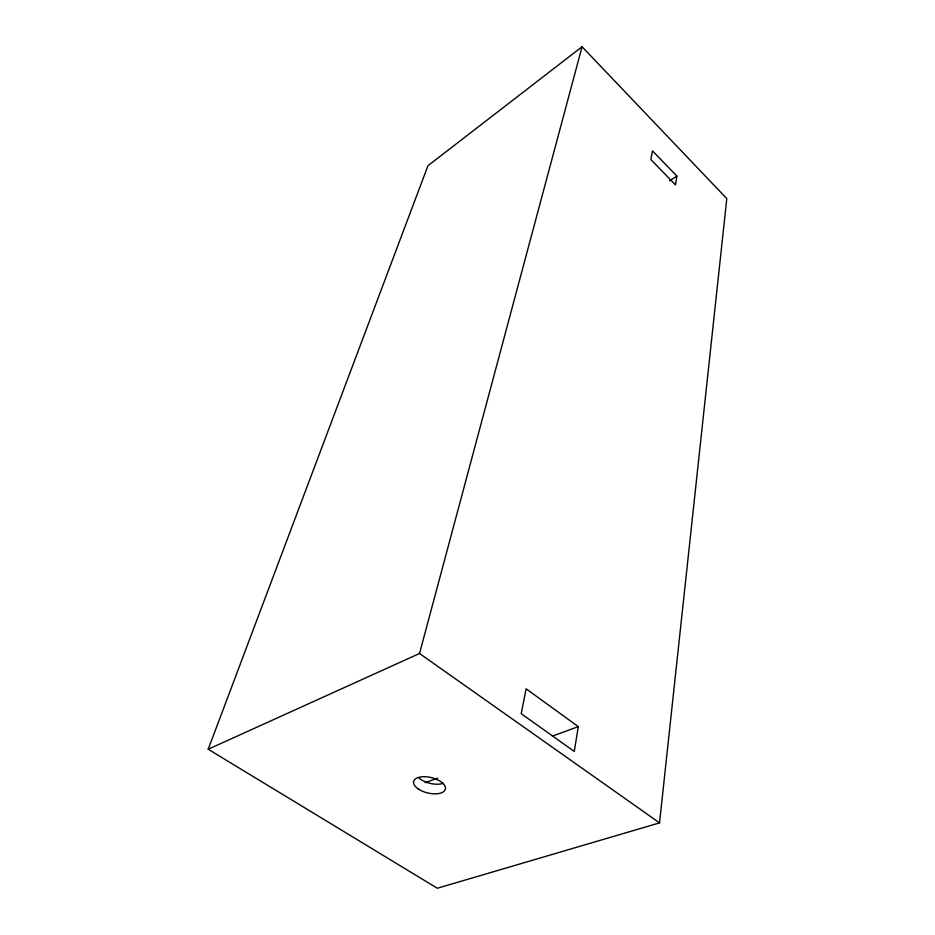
<?xml version="1.0" encoding="UTF-8"?>
<svg xmlns="http://www.w3.org/2000/svg" width="935" height="935" viewBox="0 0 935 935"><rect width="100%" height="100%" fill="white"/><g stroke="black" fill="none" stroke-linecap="round" stroke-linejoin="round"><path stroke-width="1.4" d="M659.537 822.882L726.799 198.617L582.073 46.75L427.961 165.717L208.201 749.251L437.3 888.25L659.537 822.882L419.523 653.495L208.201 749.251M676.87 176.084L675.502 184.92L650.889 159.569L652.455 150.827L676.87 176.084L669.577 180.876M578.298 726.624L574.277 751.424L521.204 713.685L526.113 688.826L578.298 726.624L552.34 736.137M419.523 653.495L582.073 46.75M425.238 782.677L437.533 778.165M443.424 783.285A16.222 7.936 13.6 0 1 418.483 777.558M418.588 789.163A16.316 7.889 13.6 0 0 445.06 789.981A16.316 7.889 13.6 0 0 424.934 776.716A16.316 7.889 13.6 0 0 418.588 789.163"/></g></svg>
